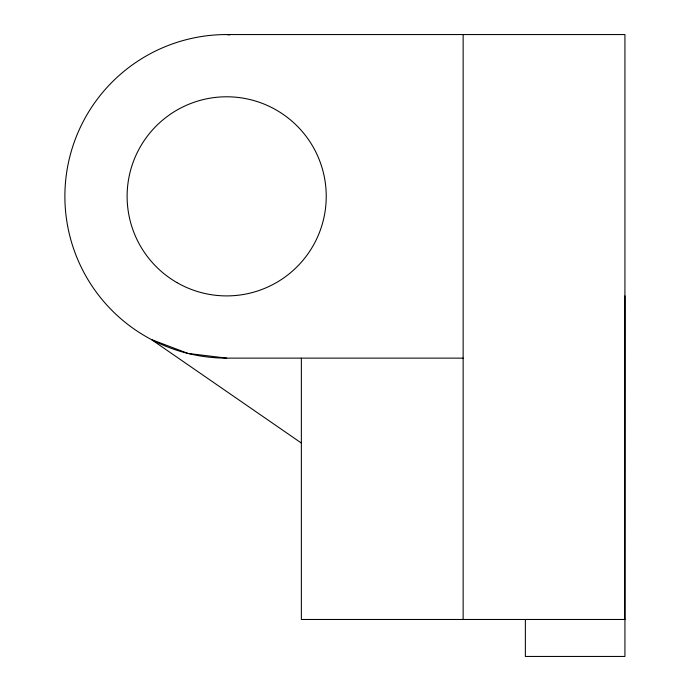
<?xml version="1.0" encoding="UTF-8"?>
<svg xmlns="http://www.w3.org/2000/svg" width="691" height="691" viewBox="0 0 691 691"><rect width="100%" height="100%" fill="white"/><g stroke="black" fill="none" stroke-linecap="round" stroke-linejoin="round"><path stroke-width="1.04" d="M624.932 295.903L624.776 619.482M463.143 358.128L226.683 358.128A161.789 161.789 0 0 1 64.885 196.339A161.789 161.789 0 0 1 226.683 34.55L624.932 34.55L624.932 656.45L525.367 656.45L525.367 619.482M624.932 619.482L301.354 619.482L301.354 358.128M226.683 34.55L229.818 34.93M226.683 358.128L187.961 353.429L151.493 339.601L301.354 443.043M463.143 34.55L463.143 619.482M176.896 282.567A99.564 99.564 0 0 0 326.238 196.339A99.564 99.564 0 0 0 176.896 110.119A99.564 99.564 0 0 0 176.896 282.567"/></g></svg>
